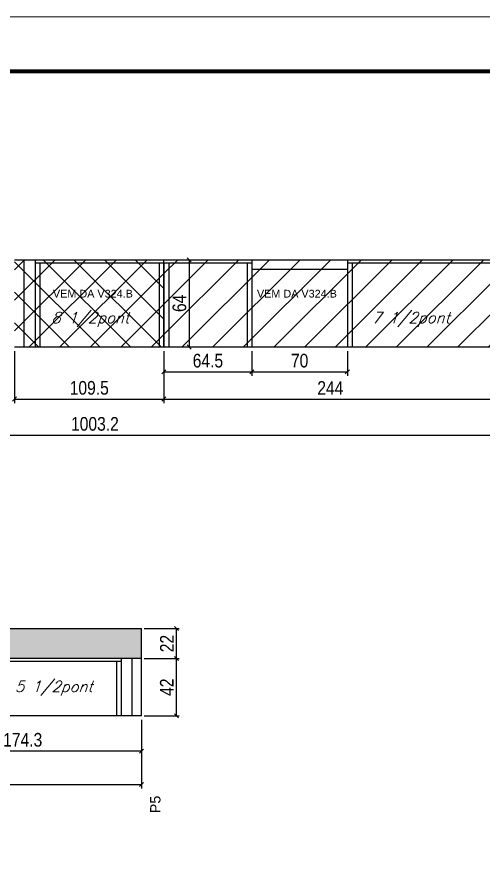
# Model space of a CAD drawing. Extents: x -3394 to 16474, y -5031 to 14397.
# Drawn here: x 9634 to 9976, y 6890 to 7505 of the extents above; entities that cross this region are included whole.
import ezdxf

# ---------------------------------------------------------------- set-up
doc = ezdxf.new("R2010")
doc.units = 0
doc.linetypes.add('DASHED', pattern=[0.75, 0.5, -0.25])
doc.layers.get('0').update_dxf_attribs({"linetype": 'CONTINUOUS'})
doc.layers.get('Defpoints').update_dxf_attribs({"linetype": 'CONTINUOUS'})
for name, color, linetype in [('COTA', 241, 'CONTINUOUS'), ('NOMENCLATURA', 7, 'CONTINUOUS'), ('Painéis', 200, 'CONTINUOUS'), ('SARR_2.2x7', 40, 'CONTINUOUS'), ('SARR_3.5x7', 81, 'CONTINUOUS'), ('texto', 7, 'CONTINUOUS')]:
    doc.layers.add(name, color=color, linetype=linetype)
for name, color, linetype, lineweight in [('Folhas', 255, 'CONTINUOUS', 9), ('Hachura', 251, 'CONTINUOUS', 9), ('REAPROVEITAMENTO', 251, 'CONTINUOUS', 9), ('SARRAFO DE PRESSAO', 251, 'DASHED', 9)]:
    doc.layers.add(name, color=color, linetype=linetype, lineweight=lineweight)
doc.styles.add('ARIAL', font='arial.ttf')
doc.styles.add('COTA TECNICA', font='techl___.ttf', dxfattribs={"height": 10})
doc.styles.add('ROMANS', font='romans.shx')
doc.dimstyles.new('PAINEL', dxfattribs={"dimtxt": 10, "dimasz": 3, "dimexe": 3, "dimexo": 3, "dimgap": 3, "dimtad": 1, "dimdec": 1, "dimzin": 12, "dimdsep": 46, "dimtxsty": 'COTA TECNICA', "dimblk1": 'OBLIQUE', "dimblk2": 'OBLIQUE', "dimsah": 1, "dimcen": 0.9, "dimclrd": 4, "dimclre": 4, "dimclrt": 240, "dimadec": 1, "dimazin": 3, "dimtfac": 1, "dimtdec": 1, "dimtmove": 0, "dimatfit": 3, "dimfxl": 1, "dimtolj": 1, "dimtzin": 12, "dimarcsym": 0})

# ---------------------------------------------------------------- blocks, each defined once
blk = doc.blocks.new('9999999999')
at = {"layer": 'Folhas'}
blk.add_lwpolyline([(98138.98, 34190.21), (99623.98, 34190.21), (99623.98, 35240.21), (98138.98, 35240.21)], close=True, dxfattribs=at)
at = {"layer": 'Folhas', "color": 30, "const_width": 3}
blk.add_lwpolyline([(98213.98, 34230.21), (99583.98, 34230.21), (99583.98, 35200.21), (98213.98, 35200.21)], close=True, dxfattribs=at)
blk = doc.blocks.new('_Oblique')
at = {"color": 0, "linetype": 'ByBlock', "lineweight": -2}
blk.add_line((-0.5, -0.5), (0.5, 0.5), dxfattribs=at)
blk = doc.blocks.new('*D691')
at = {"layer": 'COTA', "color": 4, "linetype": 'ByBlock', "lineweight": -2, "transparency": 16777216}
for p, q in [((9632.86, 7259.9), (9632.86, 7221.71)), ((9742.36, 7259.9), (9742.36, 7221.71)), ((9632.86, 7224.71), (9742.36, 7224.71))]:
    blk.add_line(p, q, dxfattribs=at)
at = {"layer": 'Defpoints', "color": 0, "linetype": 'ByBlock', "transparency": 16777216}
for p in [(9632.86, 7262.9), (9742.36, 7262.9), (9742.36, 7224.71)]:
    blk.add_point(p, dxfattribs=at)
at = {"layer": 'COTA', "color": 4, "linetype": 'ByBlock', "lineweight": -2, "transparency": 16777216, "xscale": 3, "yscale": 3, "zscale": 3, "rotation": 180}
blk.add_blockref('_Oblique', (9632.86, 7224.71), dxfattribs=at)
at = {"layer": 'COTA', "color": 4, "linetype": 'ByBlock', "lineweight": -2, "transparency": 16777216, "xscale": 3, "yscale": 3, "zscale": 3}
blk.add_blockref('_Oblique', (9742.36, 7224.71), dxfattribs=at)
at = {"layer": 'COTA', "color": 240, "linetype": 'ByBlock', "transparency": 16777216, "insert": (9687.61, 7232.85), "char_height": 10, "attachment_point": 5, "style": 'COTA TECNICA'}
blk.add_mtext('\\A1;109.5', dxfattribs=at)
blk = doc.blocks.new('*D692')
at = {"layer": 'COTA', "color": 4, "linetype": 'ByBlock', "lineweight": -2, "transparency": 16777216}
for p, q in [((9742.36, 7259.9), (9742.36, 7221.71)), ((9986.36, 7259.9), (9986.36, 7221.71)), ((9742.36, 7224.71), (9986.36, 7224.71))]:
    blk.add_line(p, q, dxfattribs=at)
at = {"layer": 'Defpoints', "color": 0, "linetype": 'ByBlock', "transparency": 16777216}
for p in [(9742.36, 7262.9), (9986.36, 7262.9), (9986.36, 7224.71)]:
    blk.add_point(p, dxfattribs=at)
at = {"layer": 'COTA', "color": 4, "linetype": 'ByBlock', "lineweight": -2, "transparency": 16777216, "xscale": 3, "yscale": 3, "zscale": 3, "rotation": 180}
blk.add_blockref('_Oblique', (9742.36, 7224.71), dxfattribs=at)
at = {"layer": 'COTA', "color": 4, "linetype": 'ByBlock', "lineweight": -2, "transparency": 16777216, "xscale": 3, "yscale": 3, "zscale": 3}
blk.add_blockref('_Oblique', (9986.36, 7224.71), dxfattribs=at)
at = {"layer": 'COTA', "color": 240, "linetype": 'ByBlock', "transparency": 16777216, "insert": (9864.36, 7232.79), "char_height": 10, "attachment_point": 5, "style": 'COTA TECNICA'}
blk.add_mtext('\\A1;244', dxfattribs=at)
blk = doc.blocks.new('*D693')
at = {"layer": 'COTA', "color": 4, "linetype": 'ByBlock', "lineweight": -2, "transparency": 16777216}
for p, q in [((9190.16, 7259.9), (9190.16, 7195.21)), ((10193.37, 7259.9), (10193.37, 7195.21)), ((9190.16, 7198.21), (10193.37, 7198.21))]:
    blk.add_line(p, q, dxfattribs=at)
at = {"layer": 'Defpoints', "color": 0, "linetype": 'ByBlock', "transparency": 16777216}
for p in [(9190.16, 7262.9), (10193.37, 7262.9), (10193.37, 7198.21)]:
    blk.add_point(p, dxfattribs=at)
at = {"layer": 'COTA', "color": 4, "linetype": 'ByBlock', "lineweight": -2, "transparency": 16777216, "xscale": 3, "yscale": 3, "zscale": 3, "rotation": 180}
blk.add_blockref('_Oblique', (9190.16, 7198.21), dxfattribs=at)
at = {"layer": 'COTA', "color": 4, "linetype": 'ByBlock', "lineweight": -2, "transparency": 16777216, "xscale": 3, "yscale": 3, "zscale": 3}
blk.add_blockref('_Oblique', (10193.37, 7198.21), dxfattribs=at)
at = {"layer": 'COTA', "color": 240, "linetype": 'ByBlock', "transparency": 16777216, "insert": (9691.76, 7206.43), "char_height": 10, "attachment_point": 5, "style": 'COTA TECNICA'}
blk.add_mtext('\\A1;1003.2', dxfattribs=at)
blk = doc.blocks.new('*D698')
at = {"layer": 'COTA', "color": 4, "lineweight": -2, "transparency": 16777216}
for p, q in [((9742.36, 7259.9), (9742.36, 7241.7)), ((9806.86, 7259.9), (9806.86, 7241.7)), ((9742.36, 7244.7), (9806.86, 7244.7))]:
    blk.add_line(p, q, dxfattribs=at)
at = {"layer": 'Defpoints', "color": 0, "transparency": 16777216}
for p in [(9742.36, 7262.9), (9806.86, 7262.9), (9806.86, 7244.7)]:
    blk.add_point(p, dxfattribs=at)
at = {"layer": 'COTA', "color": 4, "lineweight": -2, "transparency": 16777216, "xscale": 3, "yscale": 3, "zscale": 3, "rotation": 180}
blk.add_blockref('_Oblique', (9742.36, 7244.7), dxfattribs=at)
at = {"layer": 'COTA', "color": 4, "lineweight": -2, "transparency": 16777216, "xscale": 3, "yscale": 3, "zscale": 3}
blk.add_blockref('_Oblique', (9806.86, 7244.7), dxfattribs=at)
at = {"layer": 'COTA', "color": 240, "transparency": 16777216, "insert": (9774.61, 7252.81), "char_height": 10, "attachment_point": 5, "style": 'COTA TECNICA'}
blk.add_mtext('\\A1;64.5', dxfattribs=at)
blk = doc.blocks.new('*D699')
at = {"layer": 'COTA', "color": 4, "lineweight": -2, "transparency": 16777216}
for p, q in [((9806.86, 7259.9), (9806.86, 7241.7)), ((9876.86, 7259.9), (9876.86, 7241.7)), ((9806.86, 7244.7), (9876.86, 7244.7))]:
    blk.add_line(p, q, dxfattribs=at)
at = {"layer": 'Defpoints', "color": 0, "transparency": 16777216}
for p in [(9806.86, 7262.9), (9876.86, 7262.9), (9876.86, 7244.7)]:
    blk.add_point(p, dxfattribs=at)
at = {"layer": 'COTA', "color": 4, "lineweight": -2, "transparency": 16777216, "xscale": 3, "yscale": 3, "zscale": 3, "rotation": 180}
blk.add_blockref('_Oblique', (9806.86, 7244.7), dxfattribs=at)
at = {"layer": 'COTA', "color": 4, "lineweight": -2, "transparency": 16777216, "xscale": 3, "yscale": 3, "zscale": 3}
blk.add_blockref('_Oblique', (9876.86, 7244.7), dxfattribs=at)
at = {"layer": 'COTA', "color": 240, "transparency": 16777216, "insert": (9841.86, 7252.8), "char_height": 10, "attachment_point": 5, "style": 'COTA TECNICA'}
blk.add_mtext('\\A1;70', dxfattribs=at)
blk = doc.blocks.new('*D707')
at = {"layer": 'COTA', "color": 4, "linetype": 'ByBlock', "lineweight": -2, "transparency": 16777216}
for p, q in [((9190.16, 6989.35), (9190.16, 6938.93)), ((9725.96, 6989.35), (9725.96, 6938.93)), ((9190.16, 6941.93), (9725.96, 6941.93))]:
    blk.add_line(p, q, dxfattribs=at)
at = {"layer": 'Defpoints', "color": 0, "linetype": 'ByBlock', "transparency": 16777216}
for p in [(9190.16, 6992.35), (9725.96, 6992.35), (9725.96, 6941.93)]:
    blk.add_point(p, dxfattribs=at)
at = {"layer": 'COTA', "color": 4, "linetype": 'ByBlock', "lineweight": -2, "transparency": 16777216, "xscale": 3, "yscale": 3, "zscale": 3, "rotation": 180}
blk.add_blockref('_Oblique', (9190.16, 6941.93), dxfattribs=at)
at = {"layer": 'COTA', "color": 4, "linetype": 'ByBlock', "lineweight": -2, "transparency": 16777216, "xscale": 3, "yscale": 3, "zscale": 3}
blk.add_blockref('_Oblique', (9725.96, 6941.93), dxfattribs=at)
at = {"layer": 'COTA', "color": 240, "linetype": 'ByBlock', "transparency": 16777216, "insert": (9458.06, 6950.17), "char_height": 10, "attachment_point": 5, "style": 'COTA TECNICA'}
blk.add_mtext('\\A1;535.8', dxfattribs=at)
blk = doc.blocks.new('*D711')
at = {"layer": 'COTA', "color": 4, "linetype": 'ByBlock', "lineweight": -2, "transparency": 16777216}
for p, q in [((9551.66, 6989.35), (9551.66, 6963.47)), ((9725.96, 6989.35), (9725.96, 6963.47)), ((9725.96, 6966.47), (9551.66, 6966.47))]:
    blk.add_line(p, q, dxfattribs=at)
at = {"layer": 'Defpoints', "color": 0, "linetype": 'ByBlock', "transparency": 16777216}
for p in [(9551.66, 6992.35), (9725.96, 6992.35), (9551.66, 6966.47)]:
    blk.add_point(p, dxfattribs=at)
at = {"layer": 'COTA', "color": 4, "linetype": 'ByBlock', "lineweight": -2, "transparency": 16777216, "xscale": 3, "yscale": 3, "zscale": 3, "rotation": 180}
blk.add_blockref('_Oblique', (9551.66, 6966.47), dxfattribs=at)
at = {"layer": 'COTA', "color": 4, "linetype": 'ByBlock', "lineweight": -2, "transparency": 16777216, "xscale": 3, "yscale": 3, "zscale": 3}
blk.add_blockref('_Oblique', (9725.96, 6966.47), dxfattribs=at)
at = {"layer": 'COTA', "color": 240, "linetype": 'ByBlock', "transparency": 16777216, "insert": (9638.81, 6974.69), "char_height": 10, "attachment_point": 5, "style": 'COTA TECNICA'}
blk.add_mtext('\\A1;174.3', dxfattribs=at)
blk = doc.blocks.new('*D712')
at = {"layer": 'COTA', "color": 4, "linetype": 'Continuous', "lineweight": -2, "transparency": 16777216}
for p, q in [((9727.96, 7056.35), (9753.55, 7056.35)), ((9751.55, 7034.35), (9751.55, 7056.35)), ((9727.96, 7034.35), (9753.55, 7034.35))]:
    blk.add_line(p, q, dxfattribs=at)
at = {"layer": 'Defpoints', "color": 0, "linetype": 'Continuous', "transparency": 16777216}
for p in [(9725.96, 7056.35), (9751.55, 7056.35), (9725.96, 7034.35)]:
    blk.add_point(p, dxfattribs=at)
at = {"layer": 'COTA', "color": 4, "linetype": 'Continuous', "lineweight": -2, "transparency": 16777216, "xscale": 3, "yscale": 3, "zscale": 3}
for p, rotation in [((9751.55, 7056.35), 90), ((9751.55, 7034.35), 270)]:
    blk.add_blockref('_Oblique', p, dxfattribs=dict(at, rotation=rotation))
at = {"layer": 'COTA', "color": 240, "linetype": 'Continuous', "transparency": 16777216, "insert": (9744.55, 7045.35), "char_height": 10, "attachment_point": 5, "rotation": 90, "style": 'COTA TECNICA'}
blk.add_mtext('\\A1;22', dxfattribs=at)
blk = doc.blocks.new('*D723')
at = {"layer": 'COTA', "color": 4, "linetype": 'Continuous', "lineweight": -2, "transparency": 16777216}
for p, q in [((9744.36, 7326.9), (9762.84, 7326.9)), ((9760.84, 7326.9), (9760.84, 7262.9)), ((9744.36, 7262.9), (9762.84, 7262.9))]:
    blk.add_line(p, q, dxfattribs=at)
at = {"layer": 'Defpoints', "color": 0, "linetype": 'Continuous', "transparency": 16777216}
for p in [(9742.36, 7326.9), (9742.36, 7262.9), (9760.84, 7262.9)]:
    blk.add_point(p, dxfattribs=at)
at = {"layer": 'COTA', "color": 4, "linetype": 'Continuous', "lineweight": -2, "transparency": 16777216, "xscale": 3, "yscale": 3, "zscale": 3}
for p, rotation in [((9760.84, 7326.9), 90), ((9760.84, 7262.9), 270)]:
    blk.add_blockref('_Oblique', p, dxfattribs=dict(at, rotation=rotation))
at = {"layer": 'COTA', "color": 240, "linetype": 'Continuous', "transparency": 16777216, "insert": (9753.74, 7294.9), "char_height": 10, "attachment_point": 5, "rotation": 90, "style": 'COTA TECNICA'}
blk.add_mtext('\\A1;64', dxfattribs=at)
blk = doc.blocks.new('*D724')
at = {"layer": 'COTA', "color": 4, "linetype": 'Continuous', "lineweight": -2, "transparency": 16777216}
for p, q in [((9727.96, 7034.35), (9753.55, 7034.35)), ((9751.55, 6992.35), (9751.55, 7034.35)), ((9727.96, 6992.35), (9753.55, 6992.35))]:
    blk.add_line(p, q, dxfattribs=at)
at = {"layer": 'Defpoints', "color": 0, "linetype": 'Continuous', "transparency": 16777216}
for p in [(9725.96, 7034.35), (9751.55, 7034.35), (9725.96, 6992.35)]:
    blk.add_point(p, dxfattribs=at)
at = {"layer": 'COTA', "color": 4, "linetype": 'Continuous', "lineweight": -2, "transparency": 16777216, "xscale": 3, "yscale": 3, "zscale": 3}
for p, rotation in [((9751.55, 7034.35), 90), ((9751.55, 6992.35), 270)]:
    blk.add_blockref('_Oblique', p, dxfattribs=dict(at, rotation=rotation))
at = {"layer": 'COTA', "color": 240, "linetype": 'Continuous', "transparency": 16777216, "insert": (9744.47, 7013.35), "char_height": 10, "attachment_point": 5, "rotation": 90, "style": 'COTA TECNICA'}
blk.add_mtext('\\A1;42', dxfattribs=at)

msp = doc.modelspace()

# ---------------------------------------------------------------- hatches: boundary and pattern name
at = {"layer": 'COTA', "linetype": 'Continuous'}
h = msp.add_hatch(dxfattribs=at)
h.set_pattern_fill('AR-CONC', color=256, scale=0.05)
h.set_pattern_definition([(50, (3170, 1148.575), (9.1092334, -0.796954), [0.9525, -10.4775]), (355, (3170, 1148.575), (-1.762171, 9.552842), [0.762, -8.382029]), (100.45144, (3170.759, 1148.509), (7.347062, 8.755888), [0.8095, -8.904512]), (46.1842, (3170, 1151.115), (13.553952, -2.102116), [1.42875, -15.71625]), (96.63556, (3171.13, 1150.94), (11.870207, 12.371306), [1.214251, -13.35678]), (351.18415, (3170, 1151.115), (11.870207, 12.371306), [1.142998, -12.572987]), (21, (3171.27, 1150.48), (7.5807196, -5.11326), [0.9525, -10.4775]), (326, (3171.27, 1150.48), (3.090101, 9.209398), [0.762, -8.382]), (71.45144, (3171.902, 1150.054), (10.670821, 4.0961384), [0.8095, -8.904497]), (37.5, (3170, 1148.575), (0.1544302, 4.227752), [0, -8.2804, 0, -8.509, 0, -8.41375]), (7.5, (3170, 1148.575), (3.3409831, 5.0090287), [0, -4.8514, 0, -8.0899, 0, -3.20675]), (327.5, (3167.168, 1148.575), (6.7795298, -0.2864372), [0, -3.175, 0, -9.906, 0, -13.1445]), (317.5, (3165.898, 1148.575), (7.406459, 1.2713246), [0, -4.1275, 0, -6.5786, 0, -9.3345])])
h.paths.add_polyline_path([(9589.66, 7034.35), (9725.96, 7034.35), (9725.96, 7056.35), (9551.66, 7056.35), (9551.66, 7044.35), (9190.16, 7044.35), (9190.16, 7027.35), (9551.66, 7027.35), (9551.66, 7002.35), (9589.66, 7002.35)])
at = {"layer": 'Hachura', "linetype": 'ByBlock'}
h = msp.add_hatch(dxfattribs=at)
h.set_pattern_fill('ANSI37', color=256, scale=5)
h.set_pattern_definition([(45, (3170, 1148.575), (-11.22532, 11.22532), []), (135, (3170, 1148.575), (-11.22532, -11.22532), [])])
h.paths.add_polyline_path([(9632.86, 7262.9), (9742.36, 7262.9), (9742.36, 7326.9), (9632.86, 7326.9)])
at = {"layer": 'REAPROVEITAMENTO', "linetype": 'Continuous'}
h = msp.add_hatch(dxfattribs=at)
h.set_pattern_fill('ANSI31', color=256, scale=5)
h.set_pattern_definition([(45, (3170, 1148.575), (-11.22532, 11.22532), [])])
h.paths.add_polyline_path([(9986.36, 7262.9), (9986.36, 7326.9), (9742.36, 7326.9), (9742.36, 7262.9)])

# ---------------------------------------------------------------- linework, layer by layer
at = {"layer": 'COTA', "linetype": 'Continuous'}
for p in [(9551.66, 7056.35), (9725.96, 7034.35)]:
    msp.add_line(p, (9725.96, 7056.35), dxfattribs=at)
at = {"layer": 'Painéis', "linetype": 'ByBlock'}
for p, q in [((9632.86, 7326.9), (10073.36, 7326.9)), ((9742.36, 7262.9), (9742.36, 7326.9)), ((9632.86, 7262.9), (10193.37, 7262.9)), ((9725.96, 7034.35), (9589.66, 7034.35)), ((9725.96, 6992.35), (9725.96, 7034.35)), ((9725.96, 6992.35), (9725.96, 7002.35)), ((9725.96, 6992.35), (9551.66, 6992.35))]:
    msp.add_line(p, q, dxfattribs=at)
at = {"layer": 'SARR_2.2x7', "linetype": 'Continuous'}
for p, q in [((9639.86, 7262.9), (9639.86, 7326.9)), ((9647.86, 7324.7), (9742.36, 7324.7)), ((9742.36, 7324.7), (9806.86, 7324.7)), ((9806.86, 7319.9), (9876.86, 7319.9)), ((9876.86, 7324.7), (9986.36, 7324.7)), ((9710.96, 7032.15), (9604.66, 7032.15)), ((9718.96, 6992.35), (9718.96, 7034.35))]:
    msp.add_line(p, q, dxfattribs=at)
at = {"layer": 'SARR_3.5x7'}
for p, q in [((9647.86, 7326.9), (9647.86, 7262.9)), ((9806.86, 7326.9), (9806.86, 7262.9)), ((9876.86, 7326.9), (9876.86, 7262.9)), ((9651.36, 7324.7), (9651.36, 7262.9)), ((9738.86, 7324.7), (9738.86, 7262.9)), ((9742.36, 7324.7), (9742.36, 7262.9)), ((9745.86, 7324.7), (9745.86, 7262.9)), ((9803.36, 7324.7), (9803.36, 7262.9)), ((9880.36, 7324.7), (9880.36, 7262.9)), ((9647.86, 7262.9), (9651.36, 7262.9)), ((9738.86, 7262.9), (9742.36, 7262.9)), ((9742.36, 7262.9), (9745.86, 7262.9)), ((9707.46, 7032.15), (9707.46, 6992.35)), ((9710.96, 7034.35), (9710.96, 6992.35)), ((9710.96, 6992.35), (9707.46, 6992.35))]:
    msp.add_line(p, q, dxfattribs=at)

# ---------------------------------------------------------------- block references
at = {"layer": 'SARRAFO DE PRESSAO', "color": 6, "linetype": 'ByBlock'}
msp.add_blockref('9999999999', (-89111.77, -27735.1), dxfattribs=at)

# ---------------------------------------------------------------- texts
at = {"layer": 'NOMENCLATURA', "linetype": 'Continuous', "style": 'ARIAL'}
for p in [(9660.98, 7299.14), (9810.56, 7299.14)]:
    msp.add_text('VEM DA V324.B', height=5.6753, dxfattribs=at).set_placement(p)
msp.add_text('P5', height=7.567, rotation=90, dxfattribs=at).set_placement((9739.83, 6920.84))
at = {"layer": 'texto', "color": 2, "char_height": 8, "attachment_point": 5, "style": 'ROMANS'}
for s, insert in [('{\\Q19;\\C256;8 1/2pont}', (9688.36, 7283.12)), ('{\\Q19;\\C256;7 1/2pont}', (9923.47, 7283.12)), ('{\\Q19;\\C256;5 1/2pont}', (9661.64, 7012.57))]:
    msp.add_mtext(s, dxfattribs=dict(at, insert=insert))

# ---------------------------------------------------------------- dimensions: what is measured, and where the dimension line sits
at = {"layer": 'COTA', "linetype": 'Continuous'}
for base, p1, p2, picture, middle in [((9760.84, 7262.9), (9742.36, 7326.9), (9742.36, 7262.9), '*D723', (9753.74, 7294.9)), ((9751.55, 7056.35), (9725.96, 7034.35), (9725.96, 7056.35), '*D712', (9744.55, 7045.35)), ((9751.55, 7034.35), (9725.96, 6992.35), (9725.96, 7034.35), '*D724', (9744.47, 7013.35))]:
    dim = msp.add_linear_dim(base=base, p1=p1, p2=p2, angle=90, dimstyle='PAINEL', override={"dimexe": 2, "dimexo": 2, "dimgap": 2, "dimadec": 8, "dimtix": 1, "dimatfit": 2, "dimldrblk": 'Oblique'}, dxfattribs=at)
    dim.commit()
    dim.dimension.update_dxf_attribs({"geometry": picture, "text_midpoint": middle})
at = {"layer": 'COTA', "linetype": 'ByBlock'}
for base, p1, p2, picture, middle in [((10193.37, 7198.21), (9190.16, 7262.9), (10193.37, 7262.9), '*D693', (9691.76, 7206.43)), ((9742.36, 7224.71), (9632.86, 7262.9), (9742.36, 7262.9), '*D691', (9687.61, 7232.85)), ((9725.96, 6941.93), (9190.16, 6992.35), (9725.96, 6992.35), '*D707', (9458.06, 6950.17))]:
    dim = msp.add_linear_dim(base=base, p1=p1, p2=p2, dimstyle='PAINEL', dxfattribs=at)
    dim.commit()
    dim.dimension.update_dxf_attribs({"geometry": picture, "text_midpoint": middle})
dim = msp.add_linear_dim(base=(9986.36, 7224.71), p1=(9742.36, 7262.9), p2=(9986.36, 7262.9), dimstyle='PAINEL', override={"dimtmove": 1}, dxfattribs=at)
dim.commit()
dim.dimension.update_dxf_attribs({"geometry": '*D692', "text_midpoint": (9864.36, 7232.79)})
at = {"layer": 'COTA'}
dim = msp.add_linear_dim(base=(9806.86, 7244.7), p1=(9742.36, 7262.9), p2=(9806.86, 7262.9), dimstyle='PAINEL', dxfattribs=at)
dim.commit()
dim.dimension.update_dxf_attribs({"geometry": '*D698', "text_midpoint": (9774.61, 7252.81)})
dim = msp.add_linear_dim(base=(9876.86, 7244.7), p1=(9806.86, 7262.9), p2=(9876.86, 7262.9), dimstyle='PAINEL', override={"dimtmove": 1}, dxfattribs=at)
dim.commit()
dim.dimension.update_dxf_attribs({"geometry": '*D699', "text_midpoint": (9841.86, 7252.8)})
at = {"layer": 'COTA', "linetype": 'ByBlock'}
dim = msp.add_linear_dim(base=(9551.66, 6966.47), p1=(9725.96, 6992.35), p2=(9551.66, 6992.35), angle=180, dimstyle='PAINEL', dxfattribs=at)
dim.commit()
dim.dimension.update_dxf_attribs({"geometry": '*D711', "text_midpoint": (9638.81, 6974.69)})

doc.saveas('drawing.dxf')
